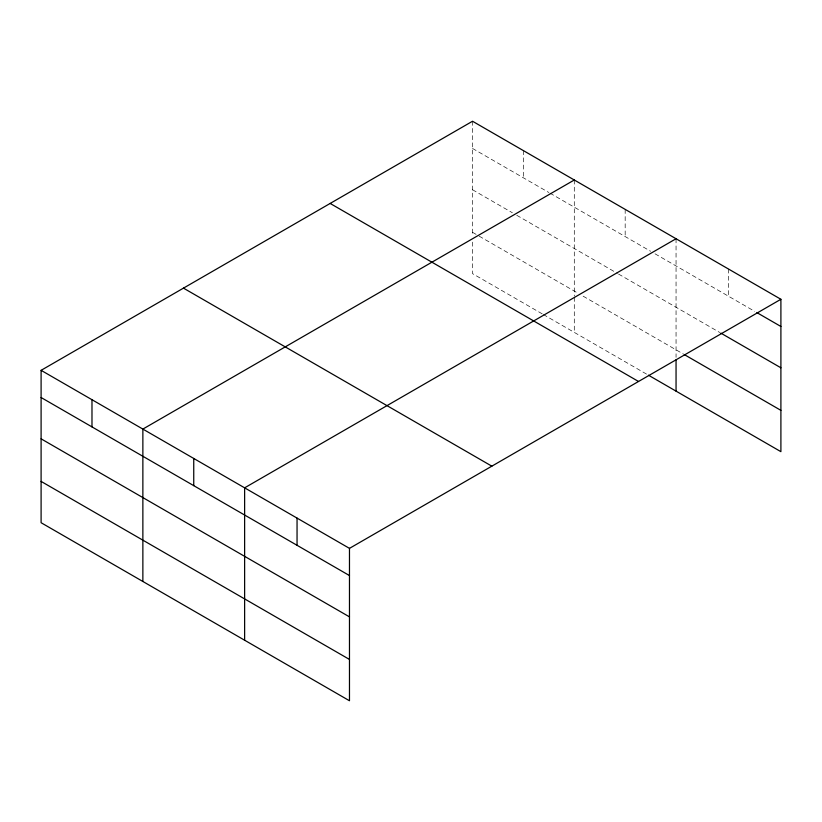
<?xml version="1.0" encoding="UTF-8"?>
<svg xmlns="http://www.w3.org/2000/svg" width="822" height="822" viewBox="0 0 822 822"><rect width="100%" height="100%" fill="white"/><g stroke="black" fill="none" stroke-linecap="round" stroke-linejoin="round"><path stroke-width="0.62" stroke-dasharray="4.11 3.08" d="M472.527 148.443L548.849 192.502M549.959 193.139L650.613 251.255M655.042 253.813L754.688 311.343M472.527 189.748L512.353 212.744M516.771 215.302L617.435 273.407M618.534 274.045L719.743 332.478M472.527 232.318L478.065 235.513M479.164 236.15L577.609 292.981M583.137 296.177L683.699 354.241M542.212 313.86L472.527 273.634L472.527 241.082M543.321 314.507L647.294 374.534M728.477 269.02L728.477 296.208M676.054 238.75L676.054 357.334M625.172 209.374L625.172 236.572M574.29 179.997L574.29 296.074M574.29 297.328L574.29 332.386M523.409 150.621L523.409 177.819M472.527 121.245L472.527 236.078"/><path stroke-width="1.23" d="M41.1 370.332L349.473 548.366L349.473 700.755L41.1 522.72L41.1 370.332L472.527 121.245L780.9 299.28L780.9 451.668L648.404 375.171M574.29 179.997L142.864 429.084L142.864 581.462M676.054 238.75L244.627 487.836L244.627 640.215M349.473 548.366L780.9 299.28M756.877 312.607L780.9 326.478M720.832 333.105L780.9 367.794M684.788 354.868L780.9 410.353M330.156 203.445L638.53 381.48M183.47 288.132L491.844 466.166M41.1 397.519L349.473 575.564M41.1 438.835L349.473 616.87M41.1 481.404L349.473 659.439M676.054 359.841L676.054 391.138M297.05 518.107L297.05 545.294M193.745 458.46L193.745 485.648M91.982 399.708L91.982 426.895"/></g></svg>
